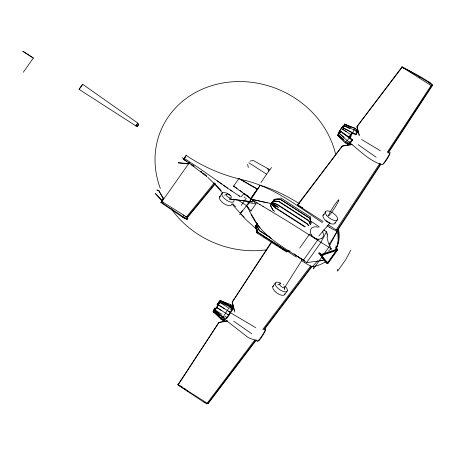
<?xml version="1.0" encoding="UTF-8"?>
<svg xmlns="http://www.w3.org/2000/svg" width="455" height="455" viewBox="0 0 455 455"><rect width="100%" height="100%" fill="white"/><g stroke="black" fill="none" stroke-linecap="round" stroke-linejoin="round"><path stroke-width="0.68" d="M161.929 201.463L160.916 202.486L182.404 217.126L186.328 219.236L187.761 219.088L184.622 217.7L161.178 202.242L161.684 201.389L163.021 202.139M231.788 308.672L233.415 307.205L233.449 306.437L230.611 304.514L220.385 300.567L219.623 301.011L217.063 304.503L217.376 304.691L218.815 302.12M257.655 341.244L248.498 337.758L222.563 317.63L222.62 316.953M354.582 128.06L357.493 129.976L357.749 130.704L356.231 134.407L355.52 134.794L342.996 127.798L344.515 124.09L354.582 128.06L354.377 128.975M357.493 129.976L357.181 131.125M284.364 289.738L284.682 287.19M305.368 226.732L304.657 226.817L275.355 207.981L271.476 204.42L271.794 203.152L273.529 201.093L279.296 201.599L308.598 220.436L310.577 224.508M271.476 204.42L271.8 203.157L272.67 202.56L277.561 204.545L306.863 223.382L309.019 225.566M352.358 140.521L352.494 139.566L340.761 131.324L337.439 135.26L345.197 142.876L348.172 144.684L349.036 144.457L352.358 140.521L349.594 138.331M232.198 310.168L232.499 308.752L229.752 306.613L219.68 302.274L214.84 309.918L223.109 317.101L226.198 318.693L227.358 317.806L232.198 310.168L229.815 308.666M344.862 124.232L343.326 127.98M337.707 135.522L337.86 135.186M337.832 135.3L341.074 131.535M250.779 199.626L250.915 199.131L253.628 200.78M160.916 202.486L161.684 201.389L185.526 216.233L187.471 217.536L186.328 219.236M183.45 159.369L183.399 159.654L184.667 158.101L186.334 155.109L183.45 159.369L193.83 166.251M220.897 318.557L221.227 319.33L224.127 321.15L224.702 320.957L213.139 311.243L214.828 308.029L215.124 308.245L213.674 310.179L219.862 315.889M224.127 321.15L223.746 320.604L224.179 319.558M224.486 318.944L224.213 319.473M33.243 58.155L33.363 57.853L22.75 51.222L33.243 58.155L23.285 72.277M79.068 89.368L82.662 84.272L137.91 123.168L138.451 124.801L137.12 126.689L79.068 89.368L82.662 84.272M137.12 126.689L138.451 124.801M163.373 197.885L161.536 201.975L162.452 199.739M233.546 186.214L239 178.36L257.439 188.973L250.785 198.539L233.546 186.214L233.671 185.913L237.123 188.376M239 178.36L238.875 178.661L257.32 189.274M250.785 198.539L257.439 188.973M354.235 129.322L352.5 133.144M359.331 135.118L359.154 135.544L356.919 126.626L401.936 66.976C412.139 72.305 422.837 77.327 432.005 84.317L432.25 85.785L388.331 152.903M312.483 266.363L312.34 266.704L311.203 266.357L307.58 264.389A37.065 16.056 35.2 0 1 304.583 262.598M338.213 229.019L337.229 231.402A33.875 3.009 -57.3 0 1 329.414 243.846M338.281 228.848L338.349 228.677A33.875 30.394 22.3 0 1 336.524 247.748M213.571 310.424L213.133 311.493L213.583 311.993M221.016 318.272L221.375 317.402M284.762 286.553L284.267 287.748L282.327 287.31L280.206 285.666L279.58 283.977L280.906 283.596M356.999 131.575L355.52 134.794M256.438 339.936L208.219 403.534L206.718 403.778L203.408 401.856L185.048 389.696L185.532 388.86M409.671 71.105L409.79 70.832L409.546 71.128L401.936 66.976L431.073 85.54L432.25 85.785L431.71 84.675L428.65 82.389L409.671 71.105L401.936 66.976M278.318 207.344L271.794 203.152L270.668 205.58L273.387 210.801L270.492 205.819L271.618 203.419L274.109 199.967L280.485 199.307L309.787 218.144L311.129 222.876M274.109 199.967L280.399 199.483L309.701 218.32L311.146 223.416M256.08 225.777L257.172 223.775M271.277 238.403L259.316 230.713L256.717 225.333L257.45 223.996M350.788 250.125L345.811 259.56L337.616 271.18L337.28 269.286M270.475 205.529L271.772 203.175M276.373 206.473L271.618 203.419L273.529 201.093M273.387 201.349L279.296 201.599M310.429 224.764L308.598 220.436M257.24 224.07L256.011 226.186L257.877 232.465L287.179 251.302L289.101 250.955M257.354 223.951L256.119 226.067L257.985 232.346L287.287 251.183L289.215 250.836M349.139 137.74L352.227 132.951M187.67 219.179L187.949 218.781L187.198 217.41M215.13 310.168L220.032 302.427M352.71 133.048L349.685 137.802M183.826 215.113L182.404 217.126M274.32 199.347L271.607 203.442L272.67 202.56M272.488 202.85L277.379 204.835L277.561 204.545M223.109 317.101L229.752 306.613M308.644 225.657L306.681 223.672L306.863 223.382M185.526 216.233L184.133 218.195L185.225 218.736M226.198 318.693L232.397 308.911M284.159 288.351L302.188 259.742M286.44 251.911L257.098 233.079L255.642 226.465L257.467 223.581M350.407 137.393L351.078 136.329M349.065 136.773L351.772 132.706M185.048 389.696L177.916 384.702L218.861 322.436L227.773 321.128M271.379 241.918L232.204 302.057L234.046 308.638M380.937 164.204L337.707 230.241L336.131 229.894L328.453 224.958M271.766 242.168L232.232 302.188L234.7 312.062M178.218 384.867L218.969 322.407L227.346 320.838M336.996 230.247L380.653 163.681M387.711 152.908L431.715 85.807L432.005 84.317L431.67 84.823L432.25 85.785M336.131 229.894L379.891 163.362M387.319 152.072L431.71 84.675M206.906 403.352L208.219 403.534L206.718 403.778L255.073 339.635M275.355 207.981L275.548 207.69L271.663 204.136M430.021 83.51L430.447 82.884L430.094 83.339M428.559 82.548L428.997 81.917L428.65 82.389M184.355 158.221L185.105 157.157M161.838 201.724L189.399 162.628M219.452 197.043L221.938 193.517A7.189 3.105 35.2 0 1 230.81 195.661M241.167 205.398L246.149 198.335M239.648 214.686L242.469 210.682M256.586 190.662L259.407 186.658M247.344 206.917L250.967 210.864L255.943 203.806A7.189 3.105 35.2 0 0 256.245 203.732M299.68 248.1L309.633 233.978M272.755 286.644L275.247 283.118M322.999 215.38L325.49 211.854M303.275 260.431L317.414 240.371M249.749 211.256C260.061 236.344 285.66 248.168 306.704 262.558L320.843 242.504L326.553 231.686L326.895 233.057M284.796 294.391L287.287 290.859M335.045 223.121L337.53 219.594M327.304 263.729L320.917 255.687L321.338 255.084L337.087 249.852L337.377 250.222L328.021 263.49L327.304 263.729L324.796 261.449M336.16 250.569L322.146 255.221L321.77 255.761L327.452 262.916L328.095 262.706L336.421 250.893L335.25 247.167M327.736 262.58L337.24 249.101L320.582 254.635M203.408 401.856L203.755 401.384M161.536 201.975L161.895 201.491M310.862 265.703L262.842 329.34M255.972 225.43L257.433 223.496L255.63 226.237L257.069 232.573M256.717 225.333L259.475 230.503L269.644 237.038M402.231 67.135L356.953 126.706L358.733 133.008M255.818 339.942L207.702 403.539L177.916 384.702L182.483 387.194M263.604 329.653L311.339 266.562M323.141 221.539L297.354 204.96L342.177 146.078L351.652 144.332M264.236 329.647L312.05 266.556M204.875 402.777L205.228 402.317M186.391 216.961L214.362 182.796M349.753 137.473L345.197 142.876M352.494 139.566L348.172 144.684M215.13 183.2L187.045 217.365L187.443 217.615L215.272 183.911M206.718 403.778L207.019 403.42M231.288 308.251L232.141 307.244M218.963 301.944L219.623 301.164M232.283 307.068L233.449 306.437M228.7 305.976L229.166 305.43M318.858 235.997L329.989 222.978M222.563 317.63L223.257 316.925M249.823 211.387L246.462 205.45L246.843 205.211M321.588 238.414L319.524 239.188L317.692 239.176A6.791 4.874 37.5 0 1 315.724 238.613L313.154 236.981A6.757 4.857 37.6 0 1 311.726 235.389L310.805 233.648L310.39 231.294A8.23 5.921 37.5 0 1 310.93 229.149A8.247 5.932 37.8 0 1 312.358 227.568L314.422 226.795L316.253 226.806A6.774 4.874 37.9 0 1 318.216 227.375M187.124 217.718L187.471 217.513M230.611 304.514L230.23 304.691M230.122 305.368L232.437 306.892L232.659 307.648L219.623 301.011L220.738 300.704M224.622 195.212L227.602 193.995L229.968 195.172L231.458 196.952L230.964 198.147L229.024 197.709L226.897 196.065L226.277 194.376M277.925 284.813L279.58 283.977M286.4 251.916L290.136 251.092M249.937 161.121L253.281 160.501L269.792 169.726M223.746 320.604L224.537 320.462L225.06 319.177L224.315 319.228M352.17 144.622L342.302 146.072L297.741 205.211L302.586 207.941M306.704 262.558L323.277 260.47L323.209 259.14A10.346 6.171 -33.9 0 1 323.42 258.224M241.286 196.691A17.978 10.277 -35.3 0 1 243.988 193.688L244.471 193.745M252.644 201.844L229.32 198.949L252.565 201.957M267.381 202.782L270.014 203.283M266.107 202.538L267.58 202.822M269.946 203.266L273.791 204.005M266.368 202.589L251.097 199.165L243.988 193.682M265.168 202.361L252.138 199.449M247.725 202.299L254.663 203.812M329.511 222.518L328.214 222.228L326.087 220.584M252.007 199.415L251.097 199.165M240.837 179.48C271.817 185.691 296.768 205.506 322.385 222.626M238.437 178.792C219.873 173.986 202.083 166.268 186.266 155.377M259.657 185.594A26.896 2.389 -57.3 0 1 259.97 185.293C274.024 189.24 287.042 196.105 299.453 203.669M158.846 190.605L156.844 189.991L158.755 190.736M219.839 300.903L228.251 304.44M219.941 302.865L218.468 302.376L219.714 303.007M230.27 307.574L233.961 309.275M304.719 260.869L303.951 260.493M356.874 132.348L358.699 133.247M344.515 124.09L350.816 127.241M356.487 130.073L357.749 130.704M350.14 127.275L344.463 124.442L354.616 128.39L357.522 130.295L357.698 131.057L355.81 130.107M349.611 128.566L343.935 125.728L354.024 129.829L356.959 131.671L357.175 132.342L355.912 131.711M342.996 127.798L351.817 132.206M353.08 132.832L356.231 134.407M220.385 300.567L233.415 307.205M217.063 304.503L218.303 305.134M230.355 312.67L255.67 327.64M303.508 260.254L303.024 259.981A6.791 0.637 33.5 0 1 301.358 258.992L298.81 257.331A6.757 0.62 33.5 0 1 297.638 256.518M297.354 204.96L302.689 207.986M361.52 139.463L380.352 150.742M262.933 206.36L270.23 210.705M259.811 204.5L263.61 206.763M270.02 210.585L290.023 222.728L331.422 248.919L329.682 249.96A10.34 6.165 -33.9 0 0 328.686 250.756M257.32 203.01L260.209 204.739M409.546 71.128L411.923 72.555M413.112 73.272L415.489 74.7M419.055 76.838L420.244 77.549M256.085 202.265L257.53 203.135M256.205 202.333L253.56 200.735M219.68 302.274L228.029 307.534M224.673 308.82L218.116 304.685L230.634 312.574L228.848 311.447M221.801 310.72L216.438 307.335L228.956 315.23L227.762 314.479M214.84 309.918L221.994 314.428M224.975 316.305L227.358 317.806M223.16 320.235L220.817 318.756L213.139 311.243L221.227 319.33M184.4 158.482L201.059 169.436L221.721 184.053M329.488 227.267L327.111 225.731M304.594 262.569L301.631 260.652M248.788 162.748L266.624 174.219M310.236 216.921L280.945 198.01L274.308 199.421L271.709 203.266L276.447 206.308M279.154 201.855L308.456 220.692M277.379 204.835L306.681 223.672M271.743 203.209L278.289 207.361M271.641 203.374L276.435 206.382M275.548 207.69L304.85 226.533M273.557 210.568L274.757 211.336M243.994 196.89L245.137 197.629M263.65 236.799L265.441 237.954M271.419 241.798L273.216 242.953M275.605 244.489L276.805 245.256M279.194 246.798L280.991 247.947M282.782 249.101L284.58 250.256M187.488 390.919L177.916 384.702M346.46 131.734L341.17 128.35L338.139 133.548C339.214 131.933 341.938 127.605 342.979 125.91L341.17 128.35L350.976 134.777M183.536 159.244L187.09 161.542M340.641 131.757L339.487 131L340.687 131.882M342.37 132.894L344.105 134.026M345.834 135.163L348.718 137.052M182.21 157.737L183.968 158.909M188.268 162.31L190.025 163.481M296.313 257.149L287.492 251.234M319.285 226.869L310.1 220.612M324.574 230.435L323.738 229.872M239.466 196.133L227.085 187.773M230.56 190.133L232.039 191.134M238.892 195.747L240.456 196.81M376.143 157.237L358.153 144.656M227.614 188.131L217.285 180.885M251.689 333.754L233.699 321.167M226.141 187.119L223.195 185.083M246.803 201.15L248.766 202.526M191.788 164.647L194.086 166.251M239.995 190.429L242.868 192.482M245.165 194.126L249.186 197.004M191.003 164.579L205.091 175.209M297.104 256.137L294.965 254.47M340.761 131.324L348.49 137.456M344.105 137.251L339.134 133.309L347.176 140.635L350.066 142.546L350.731 142.506L349.628 141.63M343.502 139.054L337.98 134.674L345.891 142.159L348.837 144.007L349.582 143.871L347.37 142.119M337.439 135.26L343.514 140.077M347.381 143.143L349.036 144.457M200.78 171.467L201.753 172.235M200.843 171.245L201.935 172.115M214.828 308.029L215.915 308.905M223.433 317.863L213.674 310.179M213.31 311.732L224.702 320.957M202.708 173.019L206.94 176.631M256.336 229.064L245.899 219.572L232.095 204.176M350.003 142.972C360.184 150.923 369.42 160.962 382.115 164.744A7.365 0.654 -57.3 0 0 387.29 157.948A7.365 0.654 -57.3 0 0 389.656 152.647M203.573 173.423L206.758 176.142M327.094 261.801L328.095 262.706M321.475 257.479L324.961 260.652M326.457 262.012L327.452 262.916M207.855 177.45L214.464 183.894L222.631 193.005M244.096 217.183L240.206 213.327A26.896 2.389 -57.3 0 0 259.97 185.293M319.723 252.787L322.146 255.221M318.915 252.65L321.338 255.084M318.494 253.253L320.917 255.687M214.874 183.82L221.124 190.446M255.943 203.806L252.337 199.893M235.582 206.78L232.767 203.635M321.429 255.699L326.917 262.609M260.044 227.938L256.199 222.495L251.291 214.066M246.934 206.172L247.179 206.547M247.838 207.543L248.703 208.856M247.992 207.781L246.559 205.597L239.011 200.746A17.978 10.277 -35.3 0 1 239.296 200.069M322.561 231.168L323.539 234.695A8.241 5.909 37.4 0 1 321.583 238.409M256.074 225.225L256.301 225.913M267.796 168.441L268.649 171.353M358.881 133.537L359.183 134.589M234.382 309.832L234.547 310.429M336.302 246.206L337.377 250.222M336.012 245.837L337.087 249.852M326.917 233.131L327.009 233.5A8.264 4.652 79.8 0 1 327.156 234.012M255.664 226.124L256.381 229.297M256.472 229.69L257.103 232.465M255.682 226.459L257.138 233.074M310.247 216.847L310.765 219.356M247.634 164.38L248.293 167.571M327.651 236.782L327.304 234.882M313.023 266.038L313.518 268.837L328.612 247.423L337.792 230.037A33.875 30.394 22.3 0 1 336.438 248.077M231.612 204.073A7.189 3.105 35.2 0 1 223.632 203.419A7.189 3.105 35.2 0 1 220.493 196.179M233.677 199.057A7.189 3.105 35.2 0 1 228.501 201.292A7.189 3.105 35.2 0 1 221.938 193.517M335.136 222.142A7.189 3.105 35.2 0 1 327.179 221.756A7.189 3.105 35.2 0 1 324.313 214.447M284.915 293.674A7.189 3.105 35.2 0 1 276.936 293.02A7.189 3.105 35.2 0 1 273.802 285.78M285.205 286.263A7.189 3.105 35.2 0 1 284.79 291.814A7.189 3.105 35.2 0 1 275.497 285.211A7.189 3.105 35.2 0 1 280.724 283.078M283.311 284.631A7.189 3.105 35.2 0 1 283.721 284.944M389.463 153.961A6.08 0.54 -57.3 0 1 386.858 159.369A6.08 0.54 -57.3 0 1 383.389 163.328M265.288 329.084A7.365 0.654 -57.3 0 1 261.943 335.864A7.365 0.654 -57.3 0 1 257.843 340.516M265.083 330.41A6.08 0.54 -57.3 0 1 262.325 336.006A6.08 0.54 -57.3 0 1 258.935 339.845M317.505 260.738A33.875 3.009 -57.3 0 1 312.34 266.704A33.875 30.394 22.3 0 0 325.695 261.619M336.689 247.315A33.875 30.394 22.3 0 0 337.229 231.402L332.474 229.081A37.065 16.01 35.2 0 1 329.5 227.233M331.359 249.084A10.186 5.215 82.1 0 1 329.329 243.88M328.874 244.346A32.686 14.765 79.8 0 1 326.969 236.981M250.79 199.631A8.986 7.416 80.7 0 1 246.849 205.222M326.514 231.777A31.634 22.699 37.8 0 1 324.529 230.514M323.175 260.34A10.186 1.393 -4.1 0 1 319.484 260.561M327.082 234.029A20.088 12.035 80 0 1 327.247 234.888M303.121 259.674A7.189 3.105 35.2 0 1 297.974 256.569M294.197 253.754A8.23 0.745 33.6 0 1 294.038 253.571M318.625 239.717A7.189 3.105 35.2 0 1 310.606 234.49M251.268 210.796A7.189 3.105 35.2 0 1 250.967 210.864M266.505 249.84A92.678 83.157 22.3 0 1 171.251 208.839M160.353 188.484A92.678 83.157 22.3 0 1 221.505 83.237A92.678 83.157 22.3 0 1 335.784 154.984M260.937 182.637A26.896 2.389 -57.3 0 1 271.629 167.468M136.181 125.392L135.96 125.938L137.91 123.168L136.181 125.392M163.703 198.949L163.578 199.25L158.624 190.383L163.703 198.949M188.592 163.646L188.472 163.948L178.093 162.771L188.592 163.646M162.304 200.496L161.917 201.042L155.382 193.557L162.304 200.496M326.844 215.636A7.189 3.105 35.2 0 0 337.297 219.97A7.189 3.105 35.2 0 0 330.393 211.558A7.189 3.105 35.2 0 0 326.844 215.636M331.439 212.673A9.583 0.853 -57.3 0 0 338.89 199.847A9.583 0.853 -57.3 0 0 330.705 211.086A9.583 0.853 -57.3 0 0 331.439 212.673"/></g></svg>
